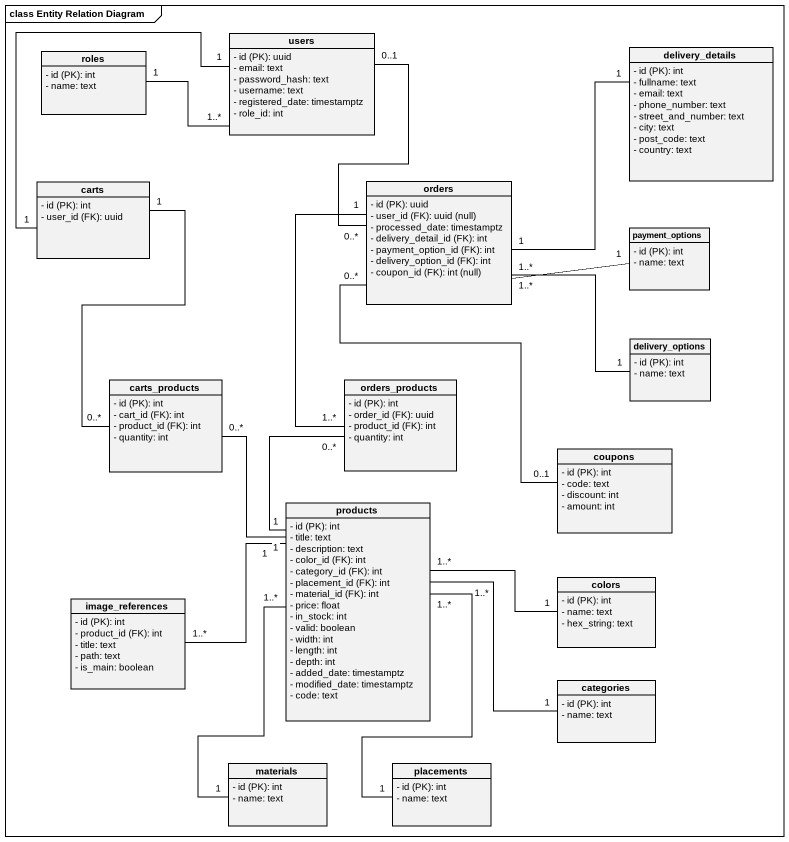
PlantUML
@startuml
mainframe class Entity Relation Diagram
hide circle
hide empty members
skinparam classAttributeIconSize 0
class roles {
  {field} - id (PK): int
  - name: text
}
class users {
  {field} - id (PK): uuid
  - email: text
  - password_hash: text
  - username: text
  - registered_date: timestamptz
  - role_id: int
}
class delivery_details {
  {field} - id (PK): int
  - fullname: text
  - email: text
  - phone_number: text
  - street_and_number: text
  - city: text
  - post_code: text
  - country: text
}
class carts {
  {field} - id (PK): int
  {field} - user_id (FK): uuid
}
class orders {
  {field} - id (PK): uuid
  {field} - user_id (FK): uuid (null)
  - processed_date: timestamptz
  {field} - delivery_detail_id (FK): int
  {field} - payment_option_id (FK): int
  {field} - delivery_option_id (FK): int
  {field} - coupon_id (FK): int (null)
}
class payment_options {
  {field} - id (PK): int
  - name: text
}
class delivery_options {
  {field} - id (PK): int
  - name: text
}
class carts_products {
  {field} - id (PK): int
  {field} - cart_id (FK): int
  {field} - product_id (FK): int
  - quantity: int
}
class orders_products {
  {field} - id (PK): int
  {field} - order_id (FK): uuid
  {field} - product_id (FK): int
  - quantity: int
}
class coupons {
  {field} - id (PK): int
  - code: text
  - discount: int
  - amount: int
}
class products {
  {field} - id (PK): int
  - title: text
  - description: text
  {field} - color_id (FK): int
  {field} - category_id (FK): int
  {field} - placement_id (FK): int
  {field} - material_id (FK): int
  - price: float
  - in_stock: int
  - valid: boolean
  - width: int
  - length: int
  - depth: int
  - added_date: timestamptz
  - modified_date: timestamptz
  - code: text
}
class colors {
  {field} - id (PK): int
  - name: text
  - hex_string: text
}
class image_references {
  {field} - id (PK): int
  {field} - product_id (FK): int
  - title: text
  - path: text
  - is_main: boolean
}
class categories {
  {field} - id (PK): int
  - name: text
}
class materials {
  {field} - id (PK): int
  - name: text
}
class placements {
  {field} - id (PK): int
  - name: text
}
users "1..*" -left- "1" roles
delivery_details "1" -left- "1" orders
carts "1" -up- "1" users
orders "0..*" -up- "0..1" users
payment_options "1" -left- "1..*" orders
delivery_options "1" -left- "1..*" orders
carts_products "0..*" -up- "1" carts
carts_products "0..*" -- "1" products
orders_products "1..*" -up- "1" orders
coupons "0..1" -up- "0..*" orders
products "1" -up- "0..*" orders_products
colors "1" -left- "1..*" products
image_references "1..*" -right- "1" products
categories "1" -left- "1..*" products
materials "1" -up- "1..*" products
placements "1" -up- "1..*" products
@enduml
